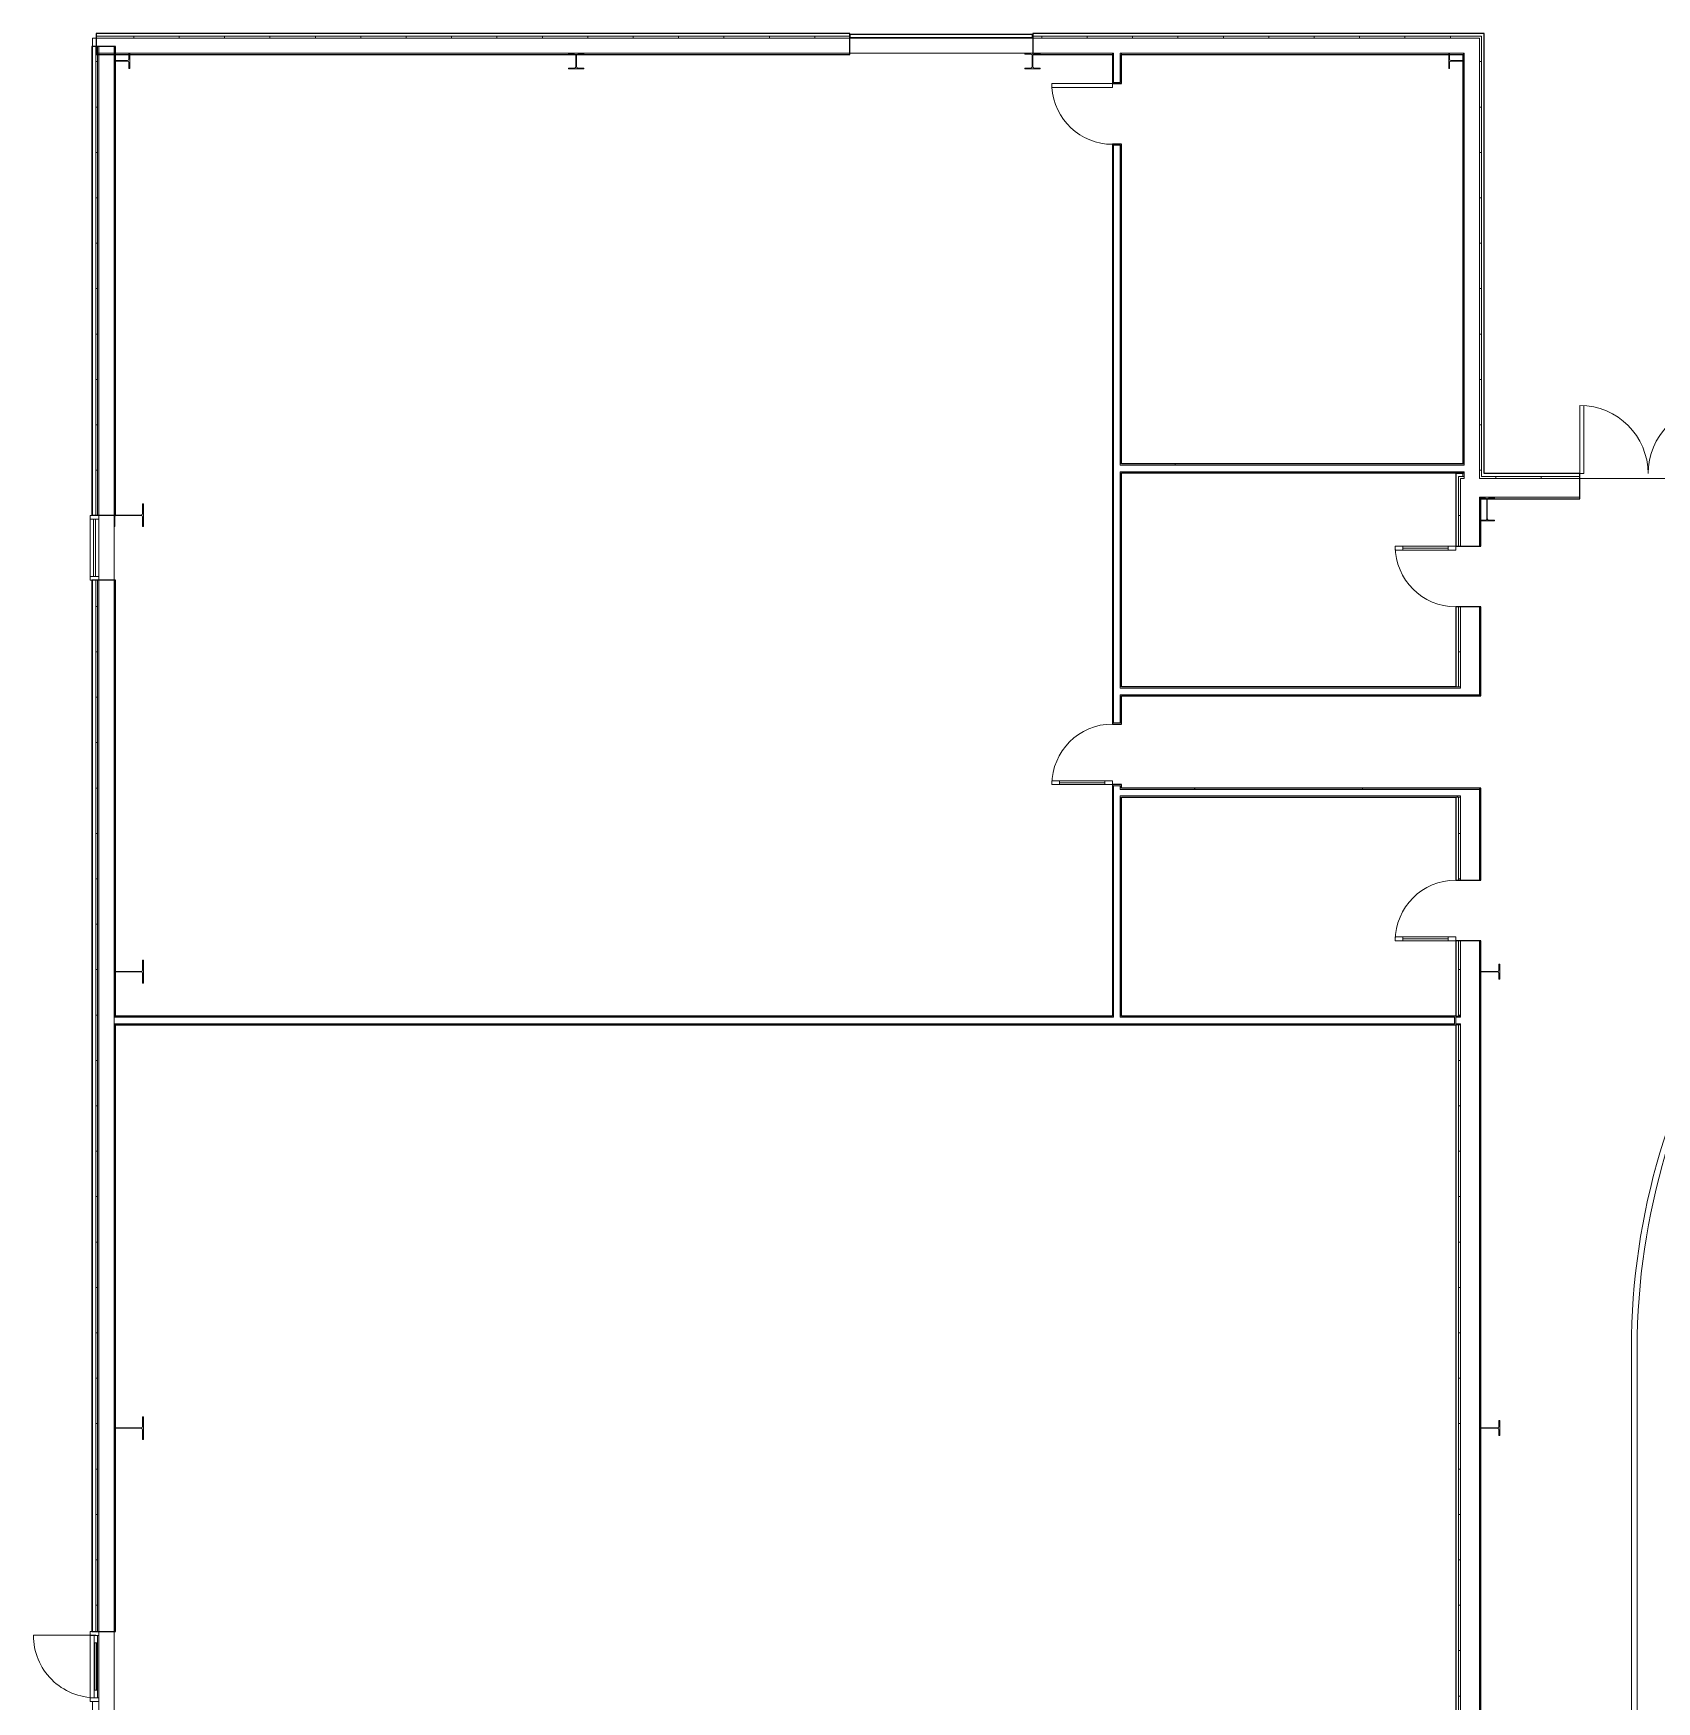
# Model space of a CAD drawing. Header units: inches. Extents: x 22023 to 26811, y -22881 to -20889.
# Drawn here: x 22027 to 22885, y -21771 to -20889 of the extents above; entities that cross this region are included whole.
import ezdxf

# ---------------------------------------------------------------- set-up
doc = ezdxf.new("R2010")
doc.units = ezdxf.units.IN
doc.header["$MEASUREMENT"] = 0
for name, color, linetype, lineweight in [('A-DOOR', 31, 'Continuous', 9), ('A-DOOR-GLAZ', 31, 'Continuous', 15), ('A-FLOR-HRAL', 11, 'Continuous', 9), ('A-GLAZ-CURT', 52, 'Continuous', 9), ('A-GLAZ-CWMG', 51, 'Continuous', 9), ('A-WALL', 113, 'Continuous', 9), ('A-WALL-PATT', 111, 'Continuous', 25), ('C-BLDG-PADS', 91, 'Continuous', 9), ('C-TOPO', 7, 'Continuous', 9), ('I-WALL', 2, 'Continuous', 9), ('L-SITE-WALL', 31, 'Continuous', 9), ('S-BEAM', 12, 'Continuous', 9), ('S-COLS', 52, 'Continuous', 9)]:
    doc.layers.add(name, color=color, linetype=linetype, lineweight=lineweight)
pattern_1 = [(45, (0, 0), (-19.00703, 19.00703), []), (45, (0, 28.8), (-19.00703, 19.00703), [])]
pattern_2 = [(0, (0, 0), (61.44, 15.36), [2.534, -43.546, 2.534, -43.546, -245.76]), (0, (0, 0), (61.44, 15.36), [-92.16, 2.534, -89.626, 2.534, -43.546, -107.52]), (0, (0, 0), (61.44, 15.36), [-230.4, 2.534, -28.186, 2.534, -74.266]), (120, (23.04, 7.68), (-44.02215, 45.528601), [2.534, -43.546, 2.534, -43.546, -245.76]), (120, (23.04, 7.68), (-44.02215, 45.528601), [-92.16, 2.534, -89.626, 2.534, -43.546, -107.52]), (120, (23.04, 7.68), (-44.02215, 45.528601), [-230.4, 2.534, -28.186, 2.534, -74.266]), (240, (30.72, 38.4), (-17.41785, -60.888601), [2.534, -43.546, 2.534, -43.546, -245.76]), (240, (30.72, 38.4), (-17.41785, -60.888601), [-92.16, 2.534, -89.626, 2.534, -43.546, -107.52]), (240, (30.72, 38.4), (-17.41785, -60.888601), [-230.4, 2.534, -28.186, 2.534, -74.266])]
pattern_3 = [(0, (0, 0), (0, 24), []), (90, (0, 0), (-24, 1e-15), [])]

# ---------------------------------------------------------------- blocks, each defined once
blk = doc.blocks.new('Girt_C - 8_D-1076698-First Floor Plan')
at = {"layer": 'S-BEAM'}
for p, q in [((22061.64, -21143.68), (22061.64, -21178.18)), ((22069.64, -21178.18), (22069.64, -21149.8)), ((22061.64, -21733.87), (22061.64, -22336.55)), ((22069.64, -21861.55), (22069.64, -21733.87)), ((22069.64, -22102.8), (22069.64, -21873.55)), ((22069.64, -22336.55), (22069.64, -22114.8))]:
    blk.add_line(p, q, dxfattribs=at)
blk = doc.blocks.new('Single-Glass 1 - 32_ x96_-948363-First Floor Plan')
at = {"layer": 'A-DOOR', "lineweight": 13}
for p, q in [((14, -2.375), (14, -6.375)), ((16, -2.375), (14, -2.375)), ((14, -6.375), (16, -6.375)), ((16, -2.375), (16, -6.375)), ((14, -30.375), (14, -34.375)), ((14, -30.375), (16, -30.375)), ((16, -34.375), (14, -34.375)), ((16, -30.375), (16, -34.375))]:
    blk.add_line(p, q, dxfattribs=at)
at = {"layer": 'A-DOOR'}
for p, q in [((14, -6.375), (14, -30.375)), ((16, -6.375), (16, -30.375))]:
    blk.add_line(p, q, dxfattribs=at)
blk.add_arc((16, -2.375), 32, 180, 270, dxfattribs=at)
at = {"layer": 'A-DOOR-GLAZ'}
blk.add_line((15, -30.375), (15, -6.375), dxfattribs=at)
blk = doc.blocks.new('Single-Flush - 32_ x 84_-489871-First Floor Plan')
at = {"layer": 'A-DOOR', "lineweight": 13}
for p, q in [((14, 2.37), (14, 34.38)), ((16, 34.38), (14, 34.38)), ((16, 2.37), (16, 34.38)), ((16, 2.37), (14, 2.37))]:
    blk.add_line(p, q, dxfattribs=at)
at = {"layer": 'A-DOOR'}
blk.add_arc((16, 2.37), 32.07, 93.57587, 180, dxfattribs=at)
blk = doc.blocks.new('System Panel - Glazed-827491-First Floor Plan')
at = {"layer": 'A-GLAZ-CURT'}
for p, q in [((15.125, -0.25), (-15.125, -0.25)), ((-15.125, -0.25), (-15.125, -1.25)), ((-15.125, -1.25), (-15.125, -0.25)), ((15.125, -0.25), (-15.125, -0.25)), ((-15.125, -1.25), (15.125, -1.25)), ((-15.125, -1.25), (15.125, -1.25)), ((15.125, -1.25), (15.125, -0.25)), ((15.125, -0.25), (15.125, -1.25))]:
    blk.add_line(p, q, dxfattribs=at)
blk = doc.blocks.new('Rectangular Mullion - Rectangular Mullion 1-789722-First Floor Plan')
at = {"layer": 'A-GLAZ-CWMG'}
for p, q in [((22057.02, -22303.93), (22057.02, -22334.18)), ((22061.52, -22303.93), (22061.52, -22334.18))]:
    blk.add_line(p, q, dxfattribs=at)
blk = doc.blocks.new('Rectangular Mullion - Rectangular Mullion 1-827436-First Floor Plan')
at = {"layer": 'A-GLAZ-CWMG', "lineweight": 13}
for p, q in [((-2, 3), (0, 3)), ((-2, -1.5), (-2, 3)), ((0, 3), (0, -1.5)), ((0, -1.5), (-2, -1.5))]:
    blk.add_line(p, q, dxfattribs=at)
blk = doc.blocks.new('Rectangular Mullion - Rectangular Mullion 1-827439-First Floor Plan')
at = {"layer": 'A-GLAZ-CWMG', "lineweight": 13}
for p, q in [((0, 3), (-2, 3)), ((-2, 3), (-2, -1.5)), ((0, -1.5), (0, 3)), ((-2, -1.5), (0, -1.5))]:
    blk.add_line(p, q, dxfattribs=at)
blk = doc.blocks.new('Door_Single_Storefront - one-995988-First Floor Plan')
at = {"layer": 'A-DOOR'}
for p, q in [((-16.53125, -33.0625), (-16.53125, 0)), ((-16.46875, 0.75), (-12.53125, 0.75)), ((-12.53125, 0.75), (-12.53125, -1)), ((12.53125, 0.75), (-12.53125, 0.75)), ((-12.53125, -0.5), (-12.53125, 0.25)), ((-12.53125, 0.25), (12.53125, 0.25)), ((12.53125, -1), (12.53125, 0.75)), ((12.53125, 0.75), (16.53125, 0.75)), ((12.53125, 0.25), (12.53125, -0.5)), ((-12.53125, -1), (-16.46875, -1)), ((12.53125, -0.5), (-12.53125, -0.5)), ((-12.53125, -1), (12.53125, -1)), ((16.53125, -1), (12.53125, -1))]:
    blk.add_line(p, q, dxfattribs=at)
blk.add_arc((-16.53125, 0), 33.0625, 270, 0, dxfattribs=at)
blk = doc.blocks.new('Rectangular Mullion - Rectangular Mullion 1-995980-First Floor Plan')
at = {"layer": 'A-GLAZ-CWMG'}
for p, q in [((22057.02, -21733.87), (22057.89, -21733.87)), ((22057.02, -21735.93), (22057.02, -21768.93)), ((22061.52, -21735.93), (22061.52, -21768.93))]:
    blk.add_line(p, q, dxfattribs=at)
blk = doc.blocks.new('Rectangular Mullion - Rectangular Mullion 1-995984-First Floor Plan')
at = {"layer": 'A-GLAZ-CWMG', "lineweight": 13}
for p, q in [((-2, 1.5), (0, 1.5)), ((-2, -3), (-2, 1.5)), ((0, 1.5), (0, -3)), ((0, -3), (-2, -3))]:
    blk.add_line(p, q, dxfattribs=at)
blk = doc.blocks.new('Rectangular Mullion - Rectangular Mullion 1-827475-First Floor Plan')
at = {"layer": 'A-GLAZ-CWMG', "lineweight": 13}
for p, q in [((0, 1.5), (-2, 1.5)), ((-2, 1.5), (-2, -3)), ((0, -3), (0, 1.5)), ((-2, -3), (0, -3))]:
    blk.add_line(p, q, dxfattribs=at)
blk = doc.blocks.new('Double-Flush - 72_ x 96_-983185-First Floor Plan')
at = {"layer": 'A-DOOR', "lineweight": 13}
for p, q in [((-36, -6.63), (-36, -42.63)), ((-36, -6.63), (-34, -6.63)), ((-34, -6.63), (-34, -42.63)), ((34, -6.63), (34, -42.57)), ((36, -6.63), (34, -6.63)), ((36, -6.63), (36, -42.63)), ((-36, -42.63), (-34, -42.63))]:
    blk.add_line(p, q, dxfattribs=at)
at = {"layer": 'A-DOOR'}
for centre, start, end in [((-36, -6.63), 270, 360), ((36, -6.63), 180, 270)]:
    blk.add_arc(centre, 36, start, end, dxfattribs=at)
blk = doc.blocks.new('Top Rail Type - Top Rail_Internal_-939601-First Floor Plan')
at = {"layer": 'A-FLOR-HRAL'}
for p, q in [((22871.73, -21906.05), (22871.73, -21584.05)), ((22874.78, -21906.05), (22874.78, -21584.05))]:
    blk.add_line(p, q, dxfattribs=at)
for radius, start in [(361.52, 114.32021), (358.48, 114.0064)]:
    blk.add_arc((23233.26, -21584.05), radius, start, 180, dxfattribs=at)
blk = doc.blocks.new('Single-Glass 1 - 32_ x96_-948364-First Floor Plan')
at = {"layer": 'A-DOOR', "lineweight": 13}
for p, q in [((14, -6.625), (14, -10.625)), ((16, -6.625), (14, -6.625)), ((16, -6.625), (16, -10.625)), ((14, -10.625), (16, -10.625)), ((14, -34.625), (14, -38.625)), ((14, -34.625), (16, -34.625)), ((16, -34.625), (16, -38.625)), ((16, -38.625), (14, -38.625))]:
    blk.add_line(p, q, dxfattribs=at)
at = {"layer": 'A-DOOR'}
for p, q in [((14, -10.625), (14, -34.625)), ((16, -10.625), (16, -34.625))]:
    blk.add_line(p, q, dxfattribs=at)
blk.add_arc((16, -6.625), 32, 180, 270, dxfattribs=at)
at = {"layer": 'A-DOOR-GLAZ'}
blk.add_line((15, -34.625), (15, -10.625), dxfattribs=at)
blk = doc.blocks.new('Single-Glass 1 - 32_ x96_-948365-First Floor Plan')
at = {"layer": 'A-DOOR', "lineweight": 13}
for p, q in [((14, 34.625), (14, 38.625)), ((16, 38.625), (14, 38.625)), ((16, 34.625), (16, 38.625)), ((14, 34.625), (16, 34.625)), ((14, 10.625), (16, 10.625)), ((14, 6.625), (14, 10.625)), ((16, 6.625), (16, 10.625)), ((16, 6.625), (14, 6.625))]:
    blk.add_line(p, q, dxfattribs=at)
at = {"layer": 'A-DOOR'}
for p, q in [((14, 10.625), (14, 34.625)), ((16, 10.625), (16, 34.625))]:
    blk.add_line(p, q, dxfattribs=at)
blk.add_arc((16, 6.625), 32, 90, 180, dxfattribs=at)
at = {"layer": 'A-DOOR-GLAZ'}
blk.add_line((15, 34.625), (15, 10.625), dxfattribs=at)
blk = doc.blocks.new('Girt_C - 8_D-1076703-First Floor Plan')
at = {"layer": 'S-BEAM'}
for p, q in [((22555.27, -20891.55), (22458.52, -20891.55)), ((22458.52, -20899.55), (22551.14, -20899.55))]:
    blk.add_line(p, q, dxfattribs=at)

msp = doc.modelspace()

# ---------------------------------------------------------------- hatches: boundary and pattern name
at = {"layer": 'A-WALL-PATT', "lineweight": 9}
h = msp.add_hatch(dxfattribs=at)
h.set_pattern_fill('FP_15', color=256, style=0, pattern_type=2)
h.set_pattern_definition(pattern_3)
h.paths.add_polyline_path([(22060.14, -20891.55), (22458.52, -20891.55), (22458.52, -20890.55), (22060.14, -20890.55)], flags=0)
h = msp.add_hatch(dxfattribs=at)
h.set_pattern_fill('FP_15', color=256, style=0, pattern_type=2)
h.set_pattern_definition(pattern_3)
h.paths.add_polyline_path([(22555.27, -20891.55), (22792.39, -20891.55), (22792.39, -20890.55), (22555.27, -20890.55)], flags=0)
h = msp.add_hatch(dxfattribs=at)
h.set_pattern_fill('FP_15', color=256, style=0, pattern_type=2)
h.set_pattern_definition(pattern_3)
h.paths.add_polyline_path([(22791.39, -21123.3), (22792.39, -21123.3), (22792.39, -20891.55), (22791.39, -20891.55), (22791.39, -21121.8)], flags=0)
h = msp.add_hatch(dxfattribs=at)
h.set_pattern_fill('FP_15', color=256, style=0, pattern_type=2)
h.set_pattern_definition(pattern_3)
h.paths.add_polyline_path([(22059.89, -21143.68), (22060.89, -21143.68), (22060.89, -20895.93), (22059.89, -20895.93), (22059.89, -21019.84)], flags=0)
h = msp.add_hatch(dxfattribs=at)
h.set_pattern_fill('FP_13', color=256, style=0, pattern_type=2)
h.set_pattern_definition(pattern_2)
h.paths.add_polyline_path([(22598.02, -21408.49), (22598.02, -21286.8), (22599.77, -21286.8), (22599.77, -21286.18), (22597.4, -21286.18), (22597.4, -21408.49)], flags=0)
h.paths.add_polyline_path([(22599.77, -21254.18), (22599.77, -21253.55), (22598.02, -21253.55), (22598.02, -20948.24), (22599.77, -20948.24), (22599.77, -20947.62), (22597.4, -20947.62), (22597.4, -21254.18)], flags=0)
h.paths.add_polyline_path([(22599.77, -20915.62), (22599.77, -20914.99), (22598.02, -20914.99), (22598.02, -20899.55), (22597.4, -20899.55), (22597.4, -20915.62)], flags=0)
h = msp.add_hatch(dxfattribs=at)
h.set_pattern_fill('FP_13', color=256, style=0, pattern_type=2)
h.set_pattern_definition(pattern_2)
h.paths.add_polyline_path([(22602.15, -21408.49), (22602.15, -21292.18), (22601.52, -21292.18), (22601.52, -21408.49)], flags=0)
h.paths.add_polyline_path([(22601.52, -21288.68), (22602.15, -21288.68), (22602.15, -21286.18), (22599.77, -21286.18), (22599.77, -21286.8), (22601.52, -21286.8)], flags=0)
h.paths.add_polyline_path([(22602.15, -21254.18), (22602.15, -21238.68), (22601.52, -21238.68), (22601.52, -21253.55), (22599.77, -21253.55), (22599.77, -21254.18)], flags=0)
h.paths.add_polyline_path([(22601.52, -21235.18), (22602.15, -21235.18), (22602.15, -21120.8), (22601.52, -21120.8), (22601.52, -21174.78)], flags=0)
h.paths.add_polyline_path([(22602.15, -21117.3), (22602.15, -20947.62), (22599.77, -20947.62), (22599.77, -20948.24), (22601.52, -20948.24), (22601.52, -21117.3)], flags=0)
h.paths.add_polyline_path([(22599.77, -20915.62), (22602.15, -20915.62), (22602.15, -20899.55), (22601.52, -20899.55), (22601.52, -20914.99), (22599.77, -20914.99)], flags=0)
h = msp.add_hatch(dxfattribs=at)
h.set_pattern_fill('FP_13', color=256, style=0, pattern_type=2)
h.set_pattern_definition(pattern_2)
h.paths.add_polyline_path([(22782.64, -21117.3), (22783.39, -21117.3), (22783.39, -21116.68), (22602.15, -21116.68), (22602.15, -21117.3), (22769.71, -21117.3)], flags=0)
h = msp.add_hatch(dxfattribs=at)
h.set_pattern_fill('FP_13', color=256, style=0, pattern_type=2)
h.set_pattern_definition(pattern_2)
h.paths.add_polyline_path([(22602.15, -21121.43), (22783.39, -21121.43), (22783.39, -21120.8), (22602.15, -21120.8)], flags=0)
h = msp.add_hatch(dxfattribs=at)
h.set_pattern_fill('FP_15', color=256, style=0, pattern_type=2)
h.set_pattern_definition(pattern_3)
h.paths.add_polyline_path([(22780.39, -21124.3), (22783.39, -21124.3), (22783.39, -21123.3), (22780.39, -21123.3)], flags=0)
h.paths.add_polyline_path([(25981.02, -21124.3), (25981.02, -21123.3), (25968.77, -21123.3), (25968.77, -21124.3)], flags=0)
h.paths.add_polyline_path([(25810.92, -21124.3), (25932.77, -21124.3), (25932.77, -21123.3), (23030.52, -21123.3), (23030.52, -21124.3), (25257.98, -21124.3)], flags=0)
h.paths.add_polyline_path([(22791.39, -21124.3), (22844.52, -21124.3), (22844.52, -21123.3), (22791.39, -21123.3)], flags=0)
h.paths.add_polyline_path([(22922.52, -21124.3), (22922.52, -21123.3), (22916.52, -21123.3), (22916.52, -21124.3)], flags=0)
h = msp.add_hatch(dxfattribs=at)
h.set_pattern_fill('FP_15', color=256, style=0, pattern_type=2)
h.set_pattern_definition(pattern_3)
h.paths.add_polyline_path([(22781.39, -22371.37), (22781.39, -21413.24), (22780.39, -21413.24), (22780.39, -22371.37)], flags=0)
h.paths.add_polyline_path([(22780.39, -21408.49), (22781.39, -21408.49), (22781.39, -21368.68), (22780.39, -21368.68), (22780.39, -21407.18)], flags=0)
h.paths.add_polyline_path([(22781.39, -21336.68), (22781.39, -21292.8), (22780.39, -21292.8), (22780.39, -21336.68)], flags=0)
h.paths.add_polyline_path([(22780.39, -21234.55), (22781.39, -21234.55), (22781.39, -21192.18), (22780.39, -21192.18)], flags=0)
h.paths.add_polyline_path([(22780.39, -21160.18), (22781.39, -21160.18), (22781.39, -21124.3), (22780.39, -21124.3), (22780.39, -21136.04)], flags=0)
h = msp.add_hatch(dxfattribs=at)
h.set_pattern_fill('FP_15', color=256, style=0, pattern_type=2)
h.set_pattern_definition(pattern_3)
h.paths.add_polyline_path([(22059.89, -21733.87), (22060.89, -21733.87), (22060.89, -21178.18), (22059.89, -21178.18), (22059.89, -21639.58)], flags=0)
h = msp.add_hatch(dxfattribs=at)
h.set_pattern_fill('FP_13', color=256, style=0, pattern_type=2)
h.set_pattern_definition(pattern_2)
h.paths.add_polyline_path([(22602.15, -21288.68), (22791.39, -21288.68), (22791.39, -21288.05), (22602.15, -21288.05)], flags=0)
h = msp.add_hatch(dxfattribs=at)
h.set_pattern_fill('FP_13', color=256, style=0, pattern_type=2)
h.set_pattern_definition(pattern_2)
h.paths.add_polyline_path([(22781.39, -21292.8), (22781.39, -21292.18), (22602.15, -21292.18), (22602.15, -21292.8), (22780.39, -21292.8)], flags=0)
h = msp.add_hatch(dxfattribs=at)
h.set_pattern_fill('FP_13', color=256, style=0, pattern_type=2)
h.set_pattern_definition(pattern_2)
h.paths.add_polyline_path([(22778.89, -21409.12), (22781.39, -21409.12), (22781.39, -21408.49), (22601.52, -21408.49), (22601.52, -21409.12), (22778.27, -21409.12)], flags=0)
h.paths.add_polyline_path([(22598.02, -21409.12), (22598.02, -21408.49), (22069.64, -21408.49), (22069.64, -21409.12), (22493.24, -21409.12)], flags=0)
h = msp.add_hatch(dxfattribs=at)
h.set_pattern_fill('FP_13', color=256, style=0, pattern_type=2)
h.set_pattern_definition(pattern_2)
h.paths.add_polyline_path([(22778.89, -21413.24), (22781.39, -21413.24), (22781.39, -21412.62), (22778.89, -21412.62), (22778.89, -21409.12), (22778.27, -21409.12), (22778.27, -21412.62), (22069.64, -21412.62), (22069.64, -21413.24), (22769.71, -21413.24)], flags=0)
at = {"layer": 'S-COLS'}
h = msp.add_hatch(dxfattribs=at)
h.set_pattern_fill('FP_11', color=256, style=0, pattern_type=2)
h.set_pattern_definition(pattern_1)
h.paths.add_polyline_path([(22317.89, -20907.8), (22317.89, -20907.37), (22314.73, -20907.37), (22314.24, -20907.17), (22314.03, -20906.68), (22314.03, -20900.68), (22314.24, -20900.19), (22314.73, -20899.99), (22317.89, -20899.99), (22317.89, -20899.55), (22309.89, -20899.55), (22309.89, -20899.99), (22313.05, -20899.99), (22313.54, -20900.19), (22313.75, -20900.68), (22313.75, -20906.68), (22313.54, -20907.17), (22313.05, -20907.37), (22309.89, -20907.37), (22309.89, -20907.8)], flags=0)
h = msp.add_hatch(dxfattribs=at)
h.set_pattern_fill('FP_11', color=256, style=0, pattern_type=2)
h.set_pattern_definition(pattern_1)
h.paths.add_polyline_path([(22559.14, -20907.8), (22559.14, -20907.37), (22555.98, -20907.37), (22555.49, -20907.17), (22555.28, -20906.68), (22555.28, -20900.68), (22555.49, -20900.19), (22555.98, -20899.99), (22559.14, -20899.99), (22559.14, -20899.55), (22551.14, -20899.55), (22551.14, -20899.99), (22554.3, -20899.99), (22554.79, -20900.19), (22555, -20900.68), (22555, -20906.68), (22554.79, -20907.17), (22554.3, -20907.37), (22551.14, -20907.37), (22551.14, -20907.8)], flags=0)
h = msp.add_hatch(dxfattribs=at)
h.set_pattern_fill('FP_11', color=256, style=0, pattern_type=2)
h.set_pattern_definition(pattern_1)
h.paths.add_polyline_path([(22782.96, -20907.55), (22783.39, -20907.55), (22783.39, -20899.55), (22782.96, -20899.55), (22782.96, -20902.72), (22782.75, -20903.21), (22782.27, -20903.41), (22776.27, -20903.41), (22775.78, -20903.21), (22775.57, -20902.72), (22775.57, -20899.55), (22775.14, -20899.55), (22775.14, -20907.55), (22775.57, -20907.55), (22775.57, -20904.39), (22775.78, -20903.9), (22776.27, -20903.7), (22782.27, -20903.7), (22782.75, -20903.9), (22782.96, -20904.39)], flags=0)
h = msp.add_hatch(dxfattribs=at)
h.set_pattern_fill('FP_11', color=256, style=0, pattern_type=2)
h.set_pattern_definition(pattern_1)
h.paths.add_polyline_path([(22070.07, -21149.8), (22070.07, -21144.64), (22070.28, -21144.15), (22070.77, -21143.95), (22084.02, -21143.95), (22084.5, -21144.15), (22084.71, -21144.64), (22084.71, -21149.8), (22085.14, -21149.8), (22085.14, -21137.8), (22084.71, -21137.8), (22084.71, -21142.97), (22084.5, -21143.46), (22084.02, -21143.66), (22070.77, -21143.66), (22070.28, -21143.46), (22070.07, -21142.97), (22070.07, -21137.8), (22069.64, -21137.8), (22069.64, -21149.8)], flags=0)
h = msp.add_hatch(dxfattribs=at)
h.set_pattern_fill('FP_11', color=256, style=0, pattern_type=2)
h.set_pattern_definition(pattern_1)
h.paths.add_polyline_path([(22799.39, -21146.8), (22799.39, -21146.37), (22796.23, -21146.37), (22795.74, -21146.17), (22795.53, -21145.68), (22795.53, -21135.43), (22795.74, -21134.94), (22796.23, -21134.74), (22799.39, -21134.74), (22799.39, -21134.3), (22791.39, -21134.3), (22791.39, -21134.74), (22794.55, -21134.74), (22795.04, -21134.94), (22795.25, -21135.43), (22795.25, -21145.68), (22795.04, -21146.17), (22794.55, -21146.37), (22791.39, -21146.37), (22791.39, -21146.8)], flags=0)
h = msp.add_hatch(dxfattribs=at)
h.set_pattern_fill('FP_11', color=256, style=0, pattern_type=2)
h.set_pattern_definition(pattern_1)
h.paths.add_polyline_path([(22070.07, -21391.05), (22070.07, -21385.89), (22070.28, -21385.4), (22070.77, -21385.2), (22084.02, -21385.2), (22084.5, -21385.4), (22084.71, -21385.89), (22084.71, -21391.05), (22085.14, -21391.05), (22085.14, -21379.05), (22084.71, -21379.05), (22084.71, -21384.22), (22084.5, -21384.71), (22084.02, -21384.91), (22070.77, -21384.91), (22070.28, -21384.71), (22070.07, -21384.22), (22070.07, -21379.05), (22069.64, -21379.05), (22069.64, -21391.05)], flags=0)
h = msp.add_hatch(dxfattribs=at)
h.set_pattern_fill('FP_11', color=256, style=0, pattern_type=2)
h.set_pattern_definition(pattern_1)
h.paths.add_polyline_path([(22801.71, -21389.05), (22802.14, -21389.05), (22802.14, -21381.05), (22801.71, -21381.05), (22801.71, -21384.22), (22801.5, -21384.71), (22801.02, -21384.91), (22792.52, -21384.91), (22792.03, -21384.71), (22791.82, -21384.22), (22791.82, -21381.05), (22791.39, -21381.05), (22791.39, -21389.05), (22791.82, -21389.05), (22791.82, -21385.89), (22792.03, -21385.4), (22792.52, -21385.2), (22801.02, -21385.2), (22801.5, -21385.4), (22801.71, -21385.89)], flags=0)
h = msp.add_hatch(dxfattribs=at)
h.set_pattern_fill('FP_11', color=256, style=0, pattern_type=2)
h.set_pattern_definition(pattern_1)
h.paths.add_polyline_path([(22085.14, -21632.3), (22085.14, -21620.3), (22084.71, -21620.3), (22084.71, -21625.47), (22084.5, -21625.96), (22084.02, -21626.16), (22070.77, -21626.16), (22070.28, -21625.96), (22070.07, -21625.47), (22070.07, -21620.3), (22069.64, -21620.3), (22069.64, -21632.3), (22070.07, -21632.3), (22070.07, -21627.14), (22070.28, -21626.65), (22070.77, -21626.45), (22084.02, -21626.45), (22084.5, -21626.65), (22084.71, -21627.14), (22084.71, -21632.3)], flags=0)

# ---------------------------------------------------------------- linework, layer by layer
at = {"layer": 'A-WALL'}
for p, q in [((22458.52, -20890.55), (22060.14, -20890.55)), ((22458.52, -20891.55), (22060.14, -20891.55)), ((22792.39, -20890.55), (22555.27, -20890.55)), ((22791.39, -20891.55), (22555.27, -20891.55)), ((22791.39, -20891.55), (22791.39, -21124.3)), ((22792.39, -20890.55), (22792.39, -21123.3)), ((22058.27, -20895.93), (22058.27, -21143.68)), ((22059.89, -20895.93), (22059.89, -21143.68)), ((22458.52, -20899.55), (22060.14, -20899.55)), ((22060.89, -20895.93), (22060.89, -21143.68)), ((22061.64, -20895.93), (22061.64, -21143.68)), ((22069.64, -20895.93), (22069.64, -21143.68)), ((22598.02, -20899.55), (22555.27, -20899.55)), ((22597.4, -20899.55), (22597.4, -20900.3)), ((22598.02, -20899.55), (22598.02, -20914.99)), ((22601.52, -20914.99), (22601.52, -20899.55)), ((22783.39, -20899.55), (22601.52, -20899.55)), ((22602.15, -20900.3), (22602.15, -20899.55)), ((22783.39, -20899.55), (22783.39, -21117.3)), ((22598.02, -20914.99), (22601.52, -20914.99)), ((22601.52, -20948.24), (22598.02, -20948.24)), ((22598.02, -20948.24), (22598.02, -21253.55)), ((22601.52, -21117.3), (22601.52, -20948.24)), ((22601.52, -21117.3), (22783.39, -21117.3)), ((22601.52, -21235.18), (22601.52, -21120.8)), ((22601.52, -21120.8), (22783.39, -21120.8)), ((22782.64, -21116.68), (22783.39, -21116.68)), ((22783.39, -21120.8), (22783.39, -21124.3)), ((22780.39, -21123.3), (22783.39, -21123.3)), ((22780.39, -21123.3), (22780.39, -21160.18)), ((22781.39, -21124.3), (22783.39, -21124.3)), ((22781.39, -21124.3), (22781.39, -21160.18)), ((22782.64, -21121.43), (22783.39, -21121.43)), ((22782.64, -21123.3), (22782.64, -21121.8)), ((22791.39, -21124.3), (22844.52, -21124.3)), ((22792.39, -21123.3), (22844.52, -21123.3)), ((22791.39, -21134.3), (22844.52, -21134.3)), ((22791.39, -21134.3), (22791.39, -21160.18)), ((22058.27, -21178.18), (22058.27, -21733.87)), ((22059.89, -21178.18), (22059.89, -21733.87)), ((22060.89, -21178.18), (22060.89, -21733.87)), ((22061.64, -21178.18), (22061.64, -21733.87)), ((22069.64, -21178.18), (22069.64, -21733.87)), ((22780.39, -21192.18), (22780.39, -21234.55)), ((22781.39, -21192.18), (22781.39, -21235.18)), ((22791.39, -21192.18), (22791.39, -21239.3)), ((22601.52, -21235.18), (22781.39, -21235.18)), ((22778.89, -21234.55), (22781.39, -21234.55)), ((22601.52, -21253.55), (22601.52, -21238.68)), ((22601.52, -21238.68), (22791.39, -21238.68)), ((22598.02, -21253.55), (22601.52, -21253.55)), ((22601.52, -21286.8), (22598.02, -21286.8)), ((22598.02, -21286.8), (22598.02, -21409.12)), ((22601.52, -21288.68), (22601.52, -21286.8)), ((22791.39, -21288.05), (22791.39, -21336.68)), ((22601.52, -21288.68), (22791.39, -21288.68)), ((22781.39, -21292.18), (22601.52, -21292.18)), ((22601.52, -21409.12), (22601.52, -21292.18)), ((22778.89, -21292.8), (22781.39, -21292.8)), ((22780.39, -21292.8), (22780.39, -21336.68)), ((22781.39, -21292.18), (22781.39, -21336.68)), ((22780.39, -21368.68), (22780.39, -21408.49)), ((22781.39, -21368.68), (22781.39, -21409.12)), ((22791.39, -21368.68), (22791.39, -22371.37)), ((22069.64, -21408.49), (22070.39, -21408.49)), ((22069.64, -21409.12), (22598.02, -21409.12)), ((22601.52, -21409.12), (22778.27, -21409.12)), ((22778.27, -21409.12), (22778.27, -21412.62)), ((22778.89, -21408.49), (22781.39, -21408.49)), ((22778.89, -21409.12), (22781.39, -21409.12)), ((22778.89, -21412.62), (22778.89, -21409.12)), ((22069.64, -21412.62), (22778.27, -21412.62)), ((22069.64, -21413.24), (22070.39, -21413.24)), ((22778.89, -21412.62), (22781.39, -21412.62)), ((22778.89, -21413.24), (22781.39, -21413.24)), ((22780.39, -21413.24), (22780.39, -22371.37)), ((22781.39, -21412.62), (22781.39, -22371.37))]:
    msp.add_line(p, q, dxfattribs=at)
at = {"layer": 'A-WALL', "lineweight": 25}
for p, q in [((22555.2, -20889.62), (22458.58, -20889.62)), ((22458.58, -20889.62), (22458.58, -20891.2)), ((22458.58, -20891.2), (22555.2, -20891.2)), ((22555.2, -20891.2), (22555.2, -20889.62))]:
    msp.add_line(p, q, dxfattribs=at)
at = {"layer": 'C-BLDG-PADS'}
for p, q in [((22060.14, -20891.55), (22058.14, -20891.55)), ((22058.14, -20891.55), (22058.14, -20895.93)), ((22916.52, -21124.3), (22844.52, -21124.3)), ((22058.14, -21143.68), (22058.14, -21143.93)), ((22058.14, -21770.93), (22058.14, -22301.93))]:
    msp.add_line(p, q, dxfattribs=at)
at = {"layer": 'C-TOPO'}
for p, q in [((22058.14, -20895.93), (22058.14, -20891.55)), ((22058.14, -20891.55), (22060.14, -20891.55)), ((22844.52, -21124.3), (22916.52, -21124.3)), ((22058.14, -21143.93), (22058.14, -21143.68))]:
    msp.add_line(p, q, dxfattribs=at)
at = {"layer": 'I-WALL', "lineweight": 25}
for p, q in [((22597.4, -20900.3), (22597.4, -20915.62)), ((22602.15, -20915.62), (22602.15, -20900.3)), ((22597.4, -20915.62), (22602.15, -20915.62)), ((22597.4, -20947.62), (22597.4, -21254.18)), ((22602.15, -20947.62), (22597.4, -20947.62)), ((22602.15, -21116.68), (22602.15, -20947.62)), ((22782.64, -21116.68), (22602.15, -21116.68)), ((22602.15, -21234.55), (22602.15, -21121.43)), ((22602.15, -21121.43), (22782.64, -21121.43)), ((22778.89, -21234.55), (22602.15, -21234.55)), ((22792.14, -21239.3), (22792.14, -21234.55)), ((22602.15, -21254.18), (22602.15, -21239.3)), ((22602.15, -21239.3), (22792.14, -21239.3)), ((22597.4, -21254.18), (22602.15, -21254.18)), ((22597.4, -21286.18), (22597.4, -21408.49)), ((22602.15, -21286.18), (22597.4, -21286.18)), ((22602.15, -21288.05), (22602.15, -21286.18)), ((22778.89, -21288.05), (22602.15, -21288.05)), ((22602.15, -21292.8), (22778.89, -21292.8)), ((22602.15, -21408.49), (22602.15, -21292.8)), ((22597.4, -21408.49), (22070.39, -21408.49)), ((22778.89, -21408.49), (22602.15, -21408.49)), ((22070.39, -21413.24), (22778.89, -21413.24))]:
    msp.add_line(p, q, dxfattribs=at)
at = {"layer": 'L-SITE-WALL', "lineweight": 25}
for p, q in [((22458.52, -20889.05), (22060.14, -20889.05)), ((22060.14, -20889.05), (22060.14, -20900.3)), ((22458.52, -20900.3), (22458.52, -20889.05)), ((22793.89, -20889.05), (22555.27, -20889.05)), ((22555.27, -20889.05), (22555.27, -20900.3)), ((22793.89, -21121.8), (22793.89, -20889.05)), ((22070.39, -20895.93), (22057.89, -20895.93)), ((22057.89, -20895.93), (22057.89, -21143.68)), ((22060.14, -20900.3), (22458.52, -20900.3)), ((22070.39, -21143.68), (22070.39, -20895.93)), ((22555.27, -20900.3), (22597.4, -20900.3)), ((22602.15, -20900.3), (22782.64, -20900.3)), ((22782.64, -20900.3), (22782.64, -21116.68)), ((22782.64, -21121.8), (22778.89, -21121.8)), ((22778.89, -21121.8), (22778.89, -21160.18)), ((22782.64, -21121.43), (22782.64, -21121.8)), ((22844.52, -21121.8), (22793.89, -21121.8)), ((22844.52, -21135.05), (22844.52, -21121.8)), ((22792.14, -21135.05), (22844.52, -21135.05)), ((22792.14, -21160.18), (22792.14, -21135.05)), ((22057.89, -21143.68), (22070.39, -21143.68)), ((22778.89, -21160.18), (22792.14, -21160.18)), ((22070.39, -21178.18), (22057.89, -21178.18)), ((22057.89, -21178.18), (22057.89, -21733.87)), ((22070.39, -21408.49), (22070.39, -21178.18)), ((22792.14, -21192.18), (22778.89, -21192.18)), ((22778.89, -21192.18), (22778.89, -21234.55)), ((22792.14, -21234.55), (22792.14, -21192.18)), ((22792.14, -21288.05), (22778.89, -21288.05)), ((22792.14, -21336.68), (22792.14, -21288.05)), ((22778.89, -21292.8), (22778.89, -21336.68)), ((22778.89, -21336.68), (22792.14, -21336.68)), ((22792.14, -21368.68), (22778.89, -21368.68)), ((22778.89, -21368.68), (22778.89, -21408.49)), ((22792.14, -22371.37), (22792.14, -21368.68)), ((22070.39, -21733.87), (22070.39, -21413.24)), ((22778.89, -21413.24), (22778.89, -22371.37)), ((22057.89, -21733.87), (22070.39, -21733.87))]:
    msp.add_line(p, q, dxfattribs=at)
at = {"layer": 'S-COLS', "lineweight": 15}
for p, q in [((22070.07, -20899.55), (22069.64, -20899.55)), ((22069.64, -20899.55), (22069.64, -20907.55)), ((22070.07, -20902.72), (22070.07, -20899.55)), ((22077.89, -20899.55), (22077.46, -20899.55)), ((22077.46, -20899.55), (22077.46, -20902.72)), ((22077.89, -20907.55), (22077.89, -20899.55)), ((22317.89, -20899.55), (22309.89, -20899.55)), ((22309.89, -20899.55), (22309.89, -20899.99)), ((22309.89, -20899.99), (22313.05, -20899.99)), ((22314.73, -20899.99), (22317.89, -20899.99)), ((22317.89, -20899.99), (22317.89, -20899.55)), ((22559.14, -20899.55), (22551.14, -20899.55)), ((22551.14, -20899.55), (22551.14, -20899.99)), ((22551.14, -20899.99), (22554.3, -20899.99)), ((22555.98, -20899.99), (22559.14, -20899.99)), ((22559.14, -20899.99), (22559.14, -20899.55)), ((22775.57, -20899.55), (22775.14, -20899.55)), ((22775.14, -20899.55), (22775.14, -20907.55)), ((22775.57, -20902.72), (22775.57, -20899.55)), ((22783.39, -20899.55), (22782.96, -20899.55)), ((22782.96, -20899.55), (22782.96, -20902.72)), ((22783.39, -20907.55), (22783.39, -20899.55)), ((22069.64, -20907.55), (22070.07, -20907.55)), ((22070.07, -20907.55), (22070.07, -20904.39)), ((22076.77, -20903.41), (22070.77, -20903.41)), ((22070.77, -20903.7), (22076.77, -20903.7)), ((22077.46, -20904.39), (22077.46, -20907.55)), ((22077.46, -20907.55), (22077.89, -20907.55)), ((22313.05, -20907.37), (22309.89, -20907.37)), ((22309.89, -20907.37), (22309.89, -20907.8)), ((22309.89, -20907.8), (22317.89, -20907.8)), ((22313.75, -20900.68), (22313.75, -20906.68)), ((22314.03, -20906.68), (22314.03, -20900.68)), ((22317.89, -20907.37), (22314.73, -20907.37)), ((22317.89, -20907.8), (22317.89, -20907.37)), ((22554.3, -20907.37), (22551.14, -20907.37)), ((22551.14, -20907.37), (22551.14, -20907.8)), ((22551.14, -20907.8), (22559.14, -20907.8)), ((22555, -20900.68), (22555, -20906.68)), ((22555.28, -20906.68), (22555.28, -20900.68)), ((22559.14, -20907.37), (22555.98, -20907.37)), ((22559.14, -20907.8), (22559.14, -20907.37)), ((22775.14, -20907.55), (22775.57, -20907.55)), ((22775.57, -20907.55), (22775.57, -20904.39)), ((22782.27, -20903.41), (22776.27, -20903.41)), ((22776.27, -20903.7), (22782.27, -20903.7)), ((22782.96, -20904.39), (22782.96, -20907.55)), ((22782.96, -20907.55), (22783.39, -20907.55)), ((22070.07, -21137.8), (22069.64, -21137.8)), ((22069.64, -21137.8), (22069.64, -21149.8)), ((22070.07, -21142.97), (22070.07, -21137.8)), ((22085.14, -21137.8), (22084.71, -21137.8)), ((22084.71, -21137.8), (22084.71, -21142.97)), ((22085.14, -21149.8), (22085.14, -21137.8)), ((22799.39, -21134.3), (22791.39, -21134.3)), ((22791.39, -21134.3), (22791.39, -21134.74)), ((22791.39, -21134.74), (22794.55, -21134.74)), ((22795.25, -21135.43), (22795.25, -21145.68)), ((22795.53, -21145.68), (22795.53, -21135.43)), ((22796.23, -21134.74), (22799.39, -21134.74)), ((22799.39, -21134.74), (22799.39, -21134.3)), ((22070.07, -21149.8), (22070.07, -21144.64)), ((22084.02, -21143.66), (22070.77, -21143.66)), ((22070.77, -21143.95), (22084.02, -21143.95)), ((22084.71, -21144.64), (22084.71, -21149.8)), ((22794.55, -21146.37), (22791.39, -21146.37)), ((22791.39, -21146.37), (22791.39, -21146.8)), ((22791.39, -21146.8), (22799.39, -21146.8)), ((22799.39, -21146.37), (22796.23, -21146.37)), ((22799.39, -21146.8), (22799.39, -21146.37)), ((22069.64, -21149.8), (22070.07, -21149.8)), ((22084.71, -21149.8), (22085.14, -21149.8)), ((22070.07, -21379.05), (22069.64, -21379.05)), ((22069.64, -21379.05), (22069.64, -21391.05)), ((22070.07, -21384.22), (22070.07, -21379.05)), ((22084.02, -21384.91), (22070.77, -21384.91)), ((22070.77, -21385.2), (22084.02, -21385.2)), ((22085.14, -21379.05), (22084.71, -21379.05)), ((22084.71, -21379.05), (22084.71, -21384.22)), ((22085.14, -21391.05), (22085.14, -21379.05)), ((22791.82, -21381.05), (22791.39, -21381.05)), ((22791.39, -21381.05), (22791.39, -21389.05)), ((22791.82, -21384.22), (22791.82, -21381.05)), ((22801.02, -21384.91), (22792.52, -21384.91)), ((22792.52, -21385.2), (22801.02, -21385.2)), ((22802.14, -21381.05), (22801.71, -21381.05)), ((22801.71, -21381.05), (22801.71, -21384.22)), ((22802.14, -21389.05), (22802.14, -21381.05)), ((22069.64, -21391.05), (22070.07, -21391.05)), ((22070.07, -21391.05), (22070.07, -21385.89)), ((22084.71, -21385.89), (22084.71, -21391.05)), ((22084.71, -21391.05), (22085.14, -21391.05)), ((22791.39, -21389.05), (22791.82, -21389.05)), ((22791.82, -21389.05), (22791.82, -21385.89)), ((22801.71, -21385.89), (22801.71, -21389.05)), ((22801.71, -21389.05), (22802.14, -21389.05)), ((22070.07, -21620.3), (22069.64, -21620.3)), ((22069.64, -21620.3), (22069.64, -21632.3)), ((22070.07, -21625.47), (22070.07, -21620.3)), ((22085.14, -21620.3), (22084.71, -21620.3)), ((22084.71, -21620.3), (22084.71, -21625.47)), ((22085.14, -21632.3), (22085.14, -21620.3)), ((22791.82, -21622.3), (22791.39, -21622.3)), ((22791.39, -21622.3), (22791.39, -21630.3)), ((22791.82, -21625.47), (22791.82, -21622.3)), ((22802.14, -21622.3), (22801.71, -21622.3)), ((22801.71, -21622.3), (22801.71, -21625.47)), ((22802.14, -21630.3), (22802.14, -21622.3)), ((22069.64, -21632.3), (22070.07, -21632.3)), ((22070.07, -21632.3), (22070.07, -21627.14)), ((22084.02, -21626.16), (22070.77, -21626.16)), ((22070.77, -21626.45), (22084.02, -21626.45)), ((22084.71, -21627.14), (22084.71, -21632.3)), ((22084.71, -21632.3), (22085.14, -21632.3)), ((22791.39, -21630.3), (22791.82, -21630.3)), ((22791.82, -21630.3), (22791.82, -21627.14)), ((22801.02, -21626.16), (22792.52, -21626.16)), ((22792.52, -21626.45), (22801.02, -21626.45)), ((22801.71, -21627.14), (22801.71, -21630.3)), ((22801.71, -21630.3), (22802.14, -21630.3))]:
    msp.add_line(p, q, dxfattribs=at)
for centre, start, end in [((22313.05, -20900.68), 0, 90), ((22314.73, -20900.68), 90, 180), ((22554.3, -20900.68), 0, 90), ((22555.98, -20900.68), 90, 180), ((22070.77, -20902.72), 180, 270), ((22070.77, -20904.39), 90, 180), ((22076.77, -20902.72), 270, 0), ((22076.77, -20904.39), 0, 90), ((22313.05, -20906.68), 270, 0), ((22314.73, -20906.68), 180, 270), ((22554.3, -20906.68), 270, 0), ((22555.98, -20906.68), 180, 270), ((22776.27, -20902.72), 180, 270), ((22776.27, -20904.39), 90, 180), ((22782.27, -20902.72), 270, 0), ((22782.27, -20904.39), 0, 90), ((22794.55, -21135.43), 0, 90), ((22796.23, -21135.43), 90, 180), ((22070.77, -21142.97), 180, 270), ((22070.77, -21144.64), 90, 180), ((22084.02, -21142.97), 270, 0), ((22084.02, -21144.64), 0, 90), ((22794.55, -21145.68), 270, 0), ((22796.23, -21145.68), 180, 270), ((22070.77, -21384.22), 180, 270), ((22070.77, -21385.89), 90, 180), ((22084.02, -21384.22), 270, 0), ((22084.02, -21385.89), 0, 90), ((22792.52, -21384.22), 180, 270), ((22792.52, -21385.89), 90, 180), ((22801.02, -21384.22), 270, 0), ((22801.02, -21385.89), 0, 90), ((22070.77, -21625.47), 180, 270), ((22070.77, -21627.14), 90, 180), ((22084.02, -21625.47), 270, 0), ((22084.02, -21627.14), 0, 90), ((22792.52, -21625.47), 180, 270), ((22792.52, -21627.14), 90, 180), ((22801.02, -21625.47), 270, 0), ((22801.02, -21627.14), 0, 90)]:
    msp.add_arc(centre, 0.691, start, end, dxfattribs=at)

# ---------------------------------------------------------------- block references
at = {"layer": 'A-DOOR'}
for name, p, rotation in [('Single-Flush - 32_ x 84_-489871-First Floor Plan', (22599.77, -20931.62), 89.99999999999959), ('Double-Flush - 72_ x 96_-983185-First Floor Plan', (22880.52, -21128.43), 180), ('Single-Glass 1 - 32_ x96_-948365-First Floor Plan', (22785.52, -21176.18), 90), ('Single-Glass 1 - 32_ x96_-948363-First Floor Plan', (22599.77, -21270.18), 269.9999999999996), ('Single-Glass 1 - 32_ x96_-948364-First Floor Plan', (22785.52, -21352.68), 270), ('Door_Single_Storefront - one-995988-First Floor Plan', (22060.02, -21752.4), 269.9999999999621)]:
    msp.add_blockref(name, p, dxfattribs=dict(at, rotation=rotation))
at = {"layer": 'A-FLOR-HRAL'}
msp.add_blockref('Top Rail Type - Top Rail_Internal_-939601-First Floor Plan', (0, 0), dxfattribs=at)
at = {"layer": 'A-GLAZ-CURT', "rotation": 89.99999999996285}
msp.add_blockref('System Panel - Glazed-827491-First Floor Plan', (22058.52, -21161.05), dxfattribs=at)
at = {"layer": 'A-GLAZ-CWMG', "extrusion": (0, 0, -1)}
for name, p, rotation in [('Rectangular Mullion - Rectangular Mullion 1-827436-First Floor Plan', (-22058.52, -21143.93), 90.00000000003713), ('Rectangular Mullion - Rectangular Mullion 1-995984-First Floor Plan', (-22060.02, -21733.93), 90.00000000003787)]:
    msp.add_blockref(name, p, dxfattribs=dict(at, rotation=rotation))
at = {"layer": 'A-GLAZ-CWMG'}
for name, p in [('Rectangular Mullion - Rectangular Mullion 1-789722-First Floor Plan', (0, 1158)), ('Rectangular Mullion - Rectangular Mullion 1-995980-First Floor Plan', (0, 0))]:
    msp.add_blockref(name, p, dxfattribs=at)
for name, p, rotation in [('Rectangular Mullion - Rectangular Mullion 1-827439-First Floor Plan', (22058.52, -21178.18), 269.9999999999629), ('Rectangular Mullion - Rectangular Mullion 1-827475-First Floor Plan', (22060.02, -21770.93), 269.9999999999621)]:
    msp.add_blockref(name, p, dxfattribs=dict(at, rotation=rotation))
at = {"layer": 'S-BEAM'}
for name in ['Girt_C - 8_D-1076703-First Floor Plan', 'Girt_C - 8_D-1076698-First Floor Plan']:
    msp.add_blockref(name, (0, 0), dxfattribs=at)

doc.saveas('drawing.dxf')
